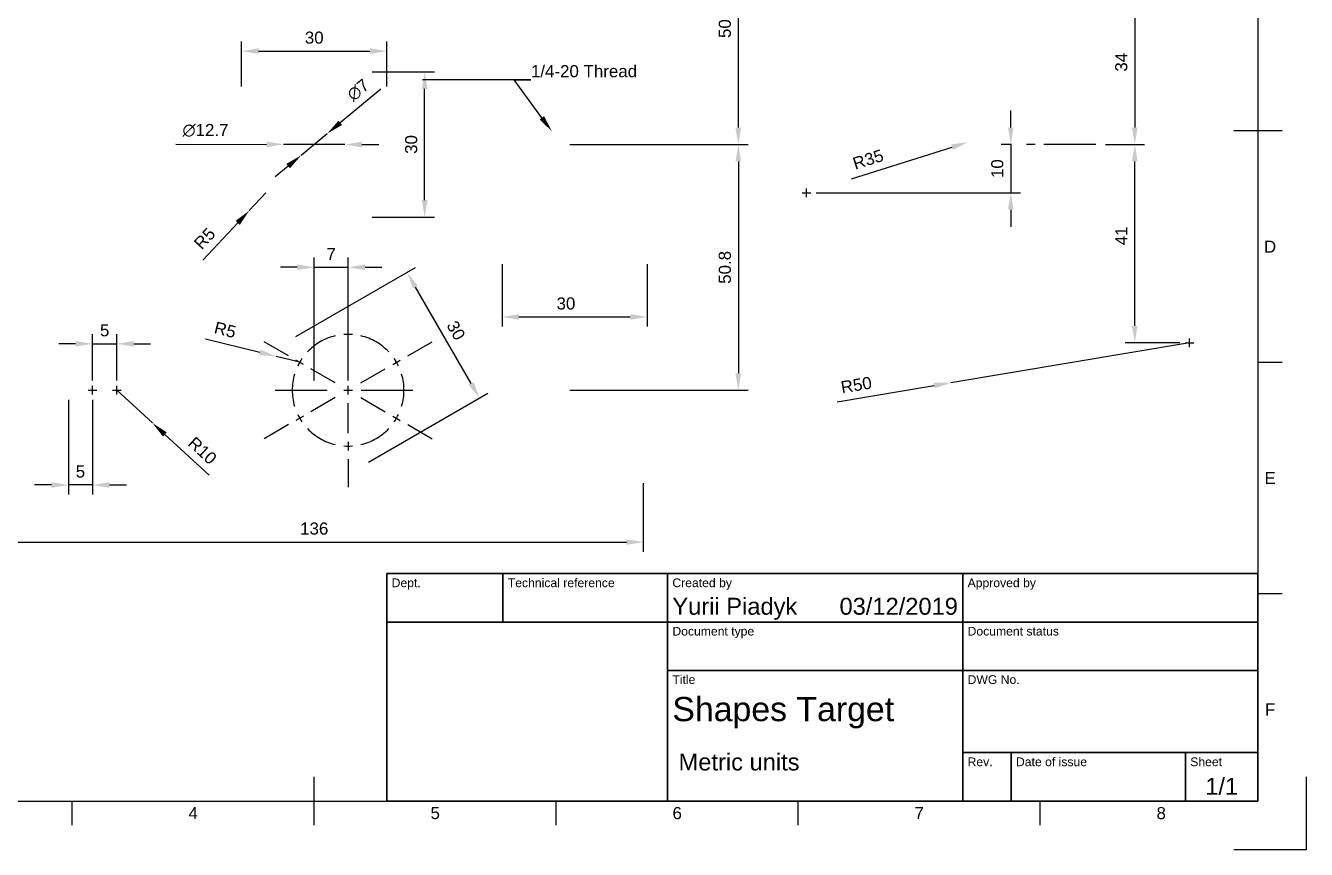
# Paper-space layout 'Sheet1' of a CAD drawing. Header units: millimetres. Extents: x 0 to 420, y 0 to 297.
# Drawn here: x 155.4 to 420, y 0 to 170.3 of the extents above; entities that cross this region are included whole.
import ezdxf
from ezdxf import colors
from ezdxf.entities.mleader import LeaderData, LeaderLine
from ezdxf.enums import TextEntityAlignment as Align
from ezdxf.math import Vec2, Vec3

# ---------------------------------------------------------------- set-up
doc = ezdxf.new("R2010")
doc.units = ezdxf.units.MM
doc.header["$LTSCALE"] = 0.75
doc.linetypes.add('CENTER2', pattern=[28.575, 19.05, -3.175, 3.175, -3.175])
for name, color, linetype, lineweight in [('Annotations', 7, 'Continuous', 25), ('Border', 7, 'Continuous', 25), ('Center Lines', 7, 'CENTER2', 25), ('Dimensions', 7, 'Continuous', 25), ('TitleBlock', 7, 'Continuous', 35)]:
    doc.layers.add(name, color=color, linetype=linetype, lineweight=lineweight)
doc.styles.add('FusionTitle', font='')
doc.styles.get("Standard").update_dxf_attribs({"font": 'arial.ttf'})
doc.styles.get('FusionTitle').set_extended_font_data('Arial Unicode MS')
doc.dimstyles.new('ISO-25', dxfattribs={"dimtxt": 2.5, "dimasz": 3.5, "dimexe": 2, "dimexo": 2, "dimgap": 1.5, "dimtad": 1, "dimdec": 3, "dimzin": 12, "dimdsep": 46, "dimtxsty": 'Standard', "dimcen": 0, "dimclrd": 256, "dimclre": 256, "dimclrt": 256, "dimazin": 3, "dimtp": 0.1, "dimtm": 0.1, "dimtfac": 0.714, "dimtdec": 3, "dimtmove": 0, "dimatfit": 3, "dimfxl": 1, "dimtzin": 12, "dimarcsym": 0})

# ---------------------------------------------------------------- blocks, each defined once
blk = doc.blocks.new('ISO_A3_SHEET')
at = {"layer": 'Border'}
for p, q in [((410, 287), (410, 10)), ((415, 148.5), (405, 148.5)), ((415, 100.66667), (410, 100.66667)), ((415, 52.83334), (410, 52.83334)), ((215, 5), (215, 15)), ((420, 0), (420, 15)), ((20, 10), (410, 10)), ((165, 5), (165, 10)), ((265, 5), (265, 10)), ((315, 5), (315, 10)), ((365, 5), (365, 10)), ((405, 0), (420, 0))]:
    blk.add_line(p, q, dxfattribs=at)
at = {"layer": 'Border', "style": 'FusionTitle'}
for s, p in [('D', (412.5, 124.58334)), ('E', (412.5, 76.75001)), ('F', (412.5, 28.91668)), ('4', (190, 7.5)), ('5', (240, 7.5)), ('6', (290, 7.5)), ('7', (340, 7.5)), ('8', (390, 7.5))]:
    blk.add_text(s, height=2.5, dxfattribs=at).set_placement(p, align=Align.MIDDLE)
blk = doc.blocks.new('ISO_TITLEBLOCK')
at = {"layer": 'TitleBlock'}
for p, q in [((0, 47), (-180, 47)), ((-180, 47), (-180, 0)), ((-156, 37), (-156, 47)), ((-122, 0), (-122, 47)), ((-61, 0), (-61, 47)), ((0, 0), (0, 47)), ((-180, 37), (0, 37)), ((-122, 27), (0, 27)), ((-61, 10), (0, 10)), ((-51, 0), (-51, 10)), ((-15, 0), (-15, 10)), ((-180, 0), (0, 0))]:
    blk.add_line(p, q, dxfattribs=at)
at = {"layer": 'TitleBlock', "style": 'FusionTitle'}
for s, p in [('Dept.', (-179, 46)), ('Technical reference', (-155, 46)), ('Created by', (-121, 46)), ('Approved by', (-60, 46)), ('Document type', (-121, 36)), ('Document status', (-60, 36)), ('Title', (-121, 26)), ('DWG No.', (-60, 26)), ('Rev.', (-60, 9)), ('Date of issue', (-50, 9)), ('Sheet', (-14, 9))]:
    blk.add_text(s, height=1.8, dxfattribs=at).set_placement(p, align=Align.TOP_LEFT)
for tag, p, height in [('DEPT', (-179, 38.5), 3.5), ('TECHNICAL_REFERENCE', (-155, 38.5), 3.5), ('CREATED_BY', (-121, 38.5), 3.5), ('APPROVED_BY', (-60, 38.5), 3.5), ('DOCUMENT_TYPE', (-121, 28.5), 3.5), ('DOCUMENT_STATUS', (-60, 28.5), 3.5), ('TITLE_1', (-121, 16.5), 5), ('TITLE_2', (-121, 9), 5), ('TITLE_3', (-121, 1.5), 5), ('DATE_OF_ISSUE', (-50, 1.5), 3.5)]:
    blk.add_attdef(tag, p, '', height=height, dxfattribs=at)
for tag, p in [('CREATED_DATE', (-62, 38.5)), ('APPROVED_DATE', (-1, 38.5))]:
    blk.add_attdef(tag, text='', height=3.5, dxfattribs=at).set_placement(p, align=Align.RIGHT)
for tag, height, p in [('DRAWING_NUMBER', 5, (-30.5, 16.6)), ('REV', 3.5, (-56, 3.1)), ('SHEET', 3.5, (-7.5, 3.1))]:
    blk.add_attdef(tag, text='', height=height, dxfattribs=at).set_placement(p, align=Align.MIDDLE)
blk = doc.blocks.new('*D25')
at = {"layer": 'Defpoints', "color": 0, "transparency": 16777216}
for p in [(230, 164.99), (200, 155.7), (230, 155.7)]:
    blk.add_point(p, dxfattribs=at)
at = {"layer": 'Dimensions', "lineweight": -2, "transparency": 16777216}
for p, q in [((200, 157.7), (200, 166.99)), ((230, 157.7), (230, 166.99)), ((203.5, 164.99), (226.5, 164.99))]:
    blk.add_line(p, q, dxfattribs=at)
at = {"layer": 'Dimensions', "transparency": 16777216}
for points in [[(203.5, 165.58), (203.5, 164.41), (200, 164.99)], [(226.5, 165.58), (226.5, 164.41), (230, 164.99)]]:
    blk.add_solid(points, dxfattribs=at)
at = {"layer": 'Dimensions', "transparency": 16777216, "insert": (215, 167.77), "char_height": 2.5, "attachment_point": 5}
blk.add_mtext('30', dxfattribs=at)
blk = doc.blocks.new('*D26')
at = {"layer": 'Defpoints', "color": 0, "transparency": 16777216}
for p in [(225, 160.7), (237.82, 160.7), (225, 130.7)]:
    blk.add_point(p, dxfattribs=at)
at = {"layer": 'Dimensions', "lineweight": -2, "transparency": 16777216}
for p, q in [((227, 160.7), (239.82, 160.7)), ((237.82, 134.2), (237.82, 157.2)), ((227, 130.7), (239.82, 130.7))]:
    blk.add_line(p, q, dxfattribs=at)
at = {"layer": 'Dimensions', "transparency": 16777216}
for points in [[(237.23, 157.2), (238.4, 157.2), (237.82, 160.7)], [(237.23, 134.2), (238.4, 134.2), (237.82, 130.7)]]:
    blk.add_solid(points, dxfattribs=at)
at = {"layer": 'Dimensions', "transparency": 16777216, "insert": (235.04, 145.7), "char_height": 2.5, "attachment_point": 5, "rotation": 90}
blk.add_mtext('30', dxfattribs=at)
blk = doc.blocks.new('*D27')
at = {"layer": 'Defpoints', "color": 0, "transparency": 16777216}
for p in [(205, 135.7), (201.58, 132.05)]:
    blk.add_point(p, dxfattribs=at)
at = {"layer": 'Dimensions', "lineweight": -2, "transparency": 16777216}
for p, q in [((205, 135.7), (201.58, 132.05)), ((191.98, 121.8), (199.19, 129.5))]:
    blk.add_line(p, q, dxfattribs=at)
at = {"layer": 'Dimensions', "transparency": 16777216}
blk.add_solid([(198.76, 129.9), (199.62, 129.1), (201.58, 132.05)], dxfattribs=at)
at = {"layer": 'Dimensions', "transparency": 16777216, "insert": (192.37, 126.27), "char_height": 2.5, "attachment_point": 5, "rotation": 46.8794}
blk.add_mtext('R5', dxfattribs=at)
blk = doc.blocks.new('*D29')
at = {"layer": 'Defpoints', "color": 0, "transparency": 16777216}
for p in [(234.17, 119.25), (209.5, 105.01), (224.5, 79.03)]:
    blk.add_point(p, dxfattribs=at)
at = {"layer": 'Dimensions', "lineweight": -2, "transparency": 16777216}
for p, q in [((211.23, 106.01), (235.9, 120.25)), ((247.42, 96.3), (235.92, 116.22)), ((226.23, 80.03), (250.9, 94.27))]:
    blk.add_line(p, q, dxfattribs=at)
at = {"layer": 'Dimensions', "transparency": 16777216}
for points in [[(236.42, 116.51), (235.41, 115.93), (234.17, 119.25)], [(247.92, 96.59), (246.91, 96.01), (249.17, 93.27)]]:
    blk.add_solid(points, dxfattribs=at)
at = {"layer": 'Dimensions', "transparency": 16777216, "insert": (244.3, 107.26), "char_height": 2.5, "attachment_point": 5, "rotation": 300}
blk.add_mtext('30', dxfattribs=at)
blk = doc.blocks.new('*D30')
at = {"layer": 'Defpoints', "color": 0, "transparency": 16777216}
for p in [(207.15, 101.89), (212, 100.68)]:
    blk.add_point(p, dxfattribs=at)
at = {"layer": 'Dimensions', "lineweight": -2, "transparency": 16777216}
for p, q in [((192.51, 105.56), (203.75, 102.74)), ((212, 100.68), (207.15, 101.89))]:
    blk.add_line(p, q, dxfattribs=at)
at = {"layer": 'Dimensions', "transparency": 16777216}
blk.add_solid([(203.9, 103.31), (203.61, 102.17), (207.15, 101.89)], dxfattribs=at)
at = {"layer": 'Dimensions', "transparency": 16777216, "insert": (196.6, 107.39), "char_height": 2.5, "attachment_point": 5, "rotation": 345.9467}
blk.add_mtext('R5', dxfattribs=at)
blk = doc.blocks.new('*D31')
at = {"layer": 'Defpoints', "color": 0, "transparency": 16777216}
for p in [(253.8, 122.94), (283.8, 122.94), (283.8, 110.06)]:
    blk.add_point(p, dxfattribs=at)
at = {"layer": 'Dimensions', "lineweight": -2, "transparency": 16777216}
for p, q in [((253.8, 120.94), (253.8, 108.06)), ((283.8, 120.94), (283.8, 108.06)), ((257.3, 110.06), (280.3, 110.06))]:
    blk.add_line(p, q, dxfattribs=at)
at = {"layer": 'Dimensions', "transparency": 16777216}
for points in [[(257.3, 110.64), (257.3, 109.47), (253.8, 110.06)], [(280.3, 110.64), (280.3, 109.47), (283.8, 110.06)]]:
    blk.add_solid(points, dxfattribs=at)
at = {"layer": 'Dimensions', "transparency": 16777216, "insert": (267.01, 112.83), "char_height": 2.5, "attachment_point": 5}
blk.add_mtext('30', dxfattribs=at)
blk = doc.blocks.new('*U43')
at = {"layer": 'Center Lines', "color": 0, "linetype": 'Continuous', "ltscale": 0.75, "transparency": 16777216}
for p, q in [((-0.89, 0), (0.89, 0)), ((0, -0.89), (0, 0.89))]:
    blk.add_line(p, q, dxfattribs=at)
blk = doc.blocks.new('*U44')
at = {"layer": 'Center Lines', "color": 0, "linetype": 'Continuous', "ltscale": 0.75, "transparency": 16777216}
for p, q in [((-0.89, 0), (0.89, 0)), ((0, -0.89), (0, 0.89))]:
    blk.add_line(p, q, dxfattribs=at)
blk = doc.blocks.new('*U45')
at = {"layer": 'Center Lines', "color": 0, "linetype": 'Continuous', "ltscale": 0.75, "transparency": 16777216}
for p, q in [((-0.89, 0), (0.89, 0)), ((0, -0.89), (0, 0.89))]:
    blk.add_line(p, q, dxfattribs=at)
blk = doc.blocks.new('*D47')
at = {"layer": 'Defpoints', "color": 0, "transparency": 16777216}
for p in [(174.2, 94.9), (181.56, 88.14)]:
    blk.add_point(p, dxfattribs=at)
at = {"layer": 'Dimensions', "lineweight": -2, "transparency": 16777216}
for p, q in [((174.2, 94.9), (181.56, 88.14)), ((193.32, 77.34), (184.14, 85.77))]:
    blk.add_line(p, q, dxfattribs=at)
at = {"layer": 'Dimensions', "transparency": 16777216}
blk.add_solid([(184.54, 86.2), (183.75, 85.34), (181.56, 88.14)], dxfattribs=at)
at = {"layer": 'Dimensions', "transparency": 16777216, "insert": (191.9, 82.42), "char_height": 2.5, "attachment_point": 5, "rotation": 317.4338}
blk.add_mtext('R10', dxfattribs=at)
blk = doc.blocks.new('*D50')
at = {"layer": 'Defpoints', "color": 0, "transparency": 16777216}
for p in [(147, 77.7), (283, 77.7), (283, 63.53)]:
    blk.add_point(p, dxfattribs=at)
at = {"layer": 'Dimensions', "lineweight": -2, "transparency": 16777216}
for p, q in [((147, 75.7), (147, 61.53)), ((283, 75.7), (283, 61.53)), ((150.5, 63.53), (279.5, 63.53))]:
    blk.add_line(p, q, dxfattribs=at)
at = {"layer": 'Dimensions', "transparency": 16777216}
for points in [[(150.5, 64.11), (150.5, 62.94), (147, 63.53)], [(279.5, 64.11), (279.5, 62.94), (283, 63.53)]]:
    blk.add_solid(points, dxfattribs=at)
at = {"layer": 'Dimensions', "transparency": 16777216, "insert": (215, 66.3), "char_height": 2.5, "attachment_point": 5}
blk.add_mtext('136', dxfattribs=at)
blk = doc.blocks.new('*D53')
at = {"layer": 'Defpoints', "color": 0, "transparency": 16777216}
for p in [(265.8, 196.5), (302.63, 196.5), (265.8, 145.7)]:
    blk.add_point(p, dxfattribs=at)
at = {"layer": 'Dimensions', "lineweight": -2, "transparency": 16777216}
for p, q in [((267.8, 196.5), (304.63, 196.5)), ((302.63, 149.2), (302.63, 193)), ((267.8, 145.7), (304.63, 145.7))]:
    blk.add_line(p, q, dxfattribs=at)
at = {"layer": 'Dimensions', "transparency": 16777216}
for points in [[(302.04, 193), (303.21, 193), (302.63, 196.5)], [(302.04, 149.2), (303.21, 149.2), (302.63, 145.7)]]:
    blk.add_solid(points, dxfattribs=at)
at = {"layer": 'Dimensions', "transparency": 16777216, "insert": (299.85, 171.1), "char_height": 2.5, "attachment_point": 5, "rotation": 90}
blk.add_mtext('50.8', dxfattribs=at)
blk = doc.blocks.new('*D54')
at = {"layer": 'Defpoints', "color": 0, "transparency": 16777216}
for p in [(265.8, 145.7), (265.8, 94.9), (302.63, 94.9)]:
    blk.add_point(p, dxfattribs=at)
at = {"layer": 'Dimensions', "lineweight": -2, "transparency": 16777216}
for p, q in [((267.8, 145.7), (304.63, 145.7)), ((302.63, 142.2), (302.63, 98.4)), ((267.8, 94.9), (304.63, 94.9))]:
    blk.add_line(p, q, dxfattribs=at)
at = {"layer": 'Dimensions', "transparency": 16777216}
for points in [[(302.04, 142.2), (303.21, 142.2), (302.63, 145.7)], [(302.04, 98.4), (303.21, 98.4), (302.63, 94.9)]]:
    blk.add_solid(points, dxfattribs=at)
at = {"layer": 'Dimensions', "transparency": 16777216, "insert": (299.85, 120.3), "char_height": 2.5, "attachment_point": 5, "rotation": 90}
blk.add_mtext('50.8', dxfattribs=at)
blk = doc.blocks.new('*D57')
at = {"layer": 'Defpoints', "color": 0, "transparency": 16777216}
for p in [(208.65, 145.72), (221.35, 145.69)]:
    blk.add_point(p, dxfattribs=at)
at = {"layer": 'Dimensions', "lineweight": -2, "transparency": 16777216}
for p, q in [((186.41, 145.78), (205.15, 145.73)), ((221.35, 145.69), (208.65, 145.72)), ((224.85, 145.68), (228.35, 145.67))]:
    blk.add_line(p, q, dxfattribs=at)
at = {"layer": 'Dimensions', "transparency": 16777216}
for points in [[(205.15, 146.31), (205.15, 145.15), (208.65, 145.72)], [(224.85, 146.26), (224.85, 145.09), (221.35, 145.69)]]:
    blk.add_solid(points, dxfattribs=at)
at = {"layer": 'Dimensions', "transparency": 16777216, "insert": (192.53, 148.61), "char_height": 2.5, "attachment_point": 5, "rotation": 359.8403}
blk.add_mtext('∅12.7', dxfattribs=at)
blk = doc.blocks.new('*D58')
at = {"layer": 'Defpoints', "color": 0, "transparency": 16777216}
for p in [(217.69, 147.94), (212.31, 143.47)]:
    blk.add_point(p, dxfattribs=at)
at = {"layer": 'Dimensions', "lineweight": -2, "transparency": 16777216}
for p, q in [((228.74, 157.12), (220.38, 150.18)), ((212.31, 143.47), (217.69, 147.94)), ((209.62, 141.23), (206.92, 138.99))]:
    blk.add_line(p, q, dxfattribs=at)
at = {"layer": 'Dimensions', "transparency": 16777216}
for points in [[(220.01, 150.63), (220.76, 149.73), (217.69, 147.94)], [(209.24, 141.68), (209.99, 140.78), (212.31, 143.47)]]:
    blk.add_solid(points, dxfattribs=at)
at = {"layer": 'Dimensions', "transparency": 16777216, "insert": (224.09, 156.95), "char_height": 2.5, "attachment_point": 5, "rotation": 39.7229}
blk.add_mtext('∅7', dxfattribs=at)
blk = doc.blocks.new('*U60')
at = {"layer": 'Center Lines', "color": 0, "ltscale": 0.75, "transparency": 16777216}
for p, q in [((2.64, -1.52), (7.68, -4.43)), ((12.32, -7.11), (17.36, -10.02))]:
    blk.add_line(p, q, dxfattribs=at)
at = {"layer": 'Center Lines', "color": 0, "linetype": 'Continuous', "ltscale": 0.75, "transparency": 16777216}
blk.add_line((9.23, -5.33), (10.77, -6.22), dxfattribs=at)
blk.add_arc((0, 0), 11.55, 325.568, 334.432, dxfattribs=at)
blk = doc.blocks.new('*U61')
at = {"layer": 'Center Lines', "color": 0, "ltscale": 0.75, "transparency": 16777216}
for p, q in [((12.32, 7.11), (17.36, 10.02)), ((2.64, 1.52), (7.68, 4.43))]:
    blk.add_line(p, q, dxfattribs=at)
at = {"layer": 'Center Lines', "color": 0, "linetype": 'Continuous', "ltscale": 0.75, "transparency": 16777216}
blk.add_line((9.23, 5.33), (10.77, 6.22), dxfattribs=at)
blk.add_arc((0, 0), 11.55, 25.568, 34.432, dxfattribs=at)
blk = doc.blocks.new('*U62')
at = {"layer": 'Center Lines', "color": 0, "ltscale": 0.75, "transparency": 16777216}
blk.add_line((0, 14.23), (0, 20.05), dxfattribs=at)
at = {"layer": 'Center Lines', "color": 0, "linetype": 'Continuous', "ltscale": 0.75, "transparency": 16777216}
blk.add_line((0, 10.65), (0, 12.44), dxfattribs=at)
blk.add_arc((0, 0), 11.55, 85.568, 94.432, dxfattribs=at)
blk = doc.blocks.new('*U63')
at = {"layer": 'Center Lines', "color": 0, "linetype": 'Continuous', "ltscale": 0.75, "transparency": 16777216}
blk.add_line((0, -10.65), (0, -12.44), dxfattribs=at)
at = {"layer": 'Center Lines', "color": 0, "ltscale": 0.75, "transparency": 16777216}
blk.add_line((0, -14.23), (0, -20.05), dxfattribs=at)
at = {"layer": 'Center Lines', "color": 0, "linetype": 'Continuous', "ltscale": 0.75, "transparency": 16777216}
blk.add_arc((0, 0), 11.55, 265.568, 274.432, dxfattribs=at)
blk = doc.blocks.new('*U64')
at = {"layer": 'Center Lines', "color": 0, "ltscale": 0.75, "transparency": 16777216}
for p, q in [((-2.64, -1.52), (-7.68, -4.43)), ((-12.32, -7.11), (-17.36, -10.02))]:
    blk.add_line(p, q, dxfattribs=at)
at = {"layer": 'Center Lines', "color": 0, "linetype": 'Continuous', "ltscale": 0.75, "transparency": 16777216}
blk.add_line((-9.23, -5.33), (-10.77, -6.22), dxfattribs=at)
blk.add_arc((0, 0), 11.55, 205.568, 214.432, dxfattribs=at)
blk = doc.blocks.new('*U65')
at = {"layer": 'Center Lines', "color": 0, "ltscale": 0.75, "transparency": 16777216}
for p, q in [((-12.32, 7.11), (-17.36, 10.02)), ((-2.64, 1.52), (-7.68, 4.43))]:
    blk.add_line(p, q, dxfattribs=at)
at = {"layer": 'Center Lines', "color": 0, "linetype": 'Continuous', "ltscale": 0.75, "transparency": 16777216}
blk.add_line((-9.23, 5.33), (-10.77, 6.22), dxfattribs=at)
blk.add_arc((0, 0), 11.55, 145.568, 154.432, dxfattribs=at)
blk = doc.blocks.new('*U66')
at = {"layer": 'Center Lines', "color": 0, "ltscale": 0.75, "transparency": 16777216}
for p, q in [((0, 2.68), (0, 8.87)), ((-15.05, 0), (-2.68, 0)), ((2.68, 0), (15.05, 0)), ((0, -8.87), (0, -2.68))]:
    blk.add_line(p, q, dxfattribs=at)
at = {"layer": 'Center Lines', "color": 0, "linetype": 'Continuous', "ltscale": 0.75, "transparency": 16777216}
for p, q in [((-0.89, 0), (0.89, 0)), ((0, -0.89), (0, 0.89))]:
    blk.add_line(p, q, dxfattribs=at)
blk = doc.blocks.new('*U59')
at = {"layer": 'Center Lines', "color": 0, "ltscale": 0.75, "transparency": 16777216}
for start, end in [(103.3226, 136.6774), (43.3226, 76.6774), (163.3226, 196.6774), (343.3226, 16.6774), (223.3226, 256.6774), (283.3226, 316.6774)]:
    blk.add_arc((0, 0), 11.55, start, end, dxfattribs=at)
for name in ['*U62', '*U65', '*U66', '*U61', '*U64', '*U60', '*U63']:
    blk.add_blockref(name, (0, 0), dxfattribs=at)
blk = doc.blocks.new('*D67')
at = {"layer": 'Defpoints', "color": 0, "transparency": 16777216}
for p in [(222, 120.32), (215, 94.9), (222, 94.9)]:
    blk.add_point(p, dxfattribs=at)
at = {"layer": 'Dimensions', "lineweight": -2, "transparency": 16777216}
for p, q in [((215, 96.9), (215, 122.32)), ((222, 96.9), (222, 122.32)), ((211.5, 120.32), (208, 120.32)), ((215, 120.32), (222, 120.32)), ((225.5, 120.32), (229, 120.32))]:
    blk.add_line(p, q, dxfattribs=at)
at = {"layer": 'Dimensions', "transparency": 16777216}
for points in [[(211.5, 120.91), (211.5, 119.74), (215, 120.32)], [(225.5, 120.91), (225.5, 119.74), (222, 120.32)]]:
    blk.add_solid(points, dxfattribs=at)
at = {"layer": 'Dimensions', "transparency": 16777216, "insert": (218.5, 123.07), "char_height": 2.5, "attachment_point": 5}
blk.add_mtext('7', dxfattribs=at)
blk = doc.blocks.new('*D69')
at = {"layer": 'Defpoints', "color": 0, "transparency": 16777216}
for p in [(164.2, 94.9), (169.2, 94.9), (164.2, 75.32)]:
    blk.add_point(p, dxfattribs=at)
at = {"layer": 'Dimensions', "lineweight": -2, "transparency": 16777216}
for p, q in [((164.2, 92.9), (164.2, 73.32)), ((169.2, 92.9), (169.2, 73.32)), ((160.7, 75.32), (157.2, 75.32)), ((169.2, 75.32), (164.2, 75.32)), ((172.7, 75.32), (176.2, 75.32))]:
    blk.add_line(p, q, dxfattribs=at)
at = {"layer": 'Dimensions', "transparency": 16777216}
for points in [[(160.7, 75.9), (160.7, 74.74), (164.2, 75.32)], [(172.7, 75.9), (172.7, 74.74), (169.2, 75.32)]]:
    blk.add_solid(points, dxfattribs=at)
at = {"layer": 'Dimensions', "transparency": 16777216, "insert": (166.7, 78.09), "char_height": 2.5, "attachment_point": 5}
blk.add_mtext('5', dxfattribs=at)
blk = doc.blocks.new('*D70')
at = {"layer": 'Defpoints', "color": 0, "transparency": 16777216}
for p in [(174.2, 104.5), (169.2, 94.9), (174.2, 94.9)]:
    blk.add_point(p, dxfattribs=at)
at = {"layer": 'Dimensions', "lineweight": -2, "transparency": 16777216}
for p, q in [((169.2, 96.9), (169.2, 106.5)), ((174.2, 96.9), (174.2, 106.5)), ((165.7, 104.5), (162.2, 104.5)), ((169.2, 104.5), (174.2, 104.5)), ((177.7, 104.5), (181.2, 104.5))]:
    blk.add_line(p, q, dxfattribs=at)
at = {"layer": 'Dimensions', "transparency": 16777216}
for points in [[(165.7, 105.09), (165.7, 103.92), (169.2, 104.5)], [(177.7, 105.09), (177.7, 103.92), (174.2, 104.5)]]:
    blk.add_solid(points, dxfattribs=at)
at = {"layer": 'Dimensions', "transparency": 16777216, "insert": (171.7, 107.28), "char_height": 2.5, "attachment_point": 5}
blk.add_mtext('5', dxfattribs=at)
blk = doc.blocks.new('*D75')
at = {"layer": 'Defpoints', "color": 0, "transparency": 16777216}
for p in [(350.12, 146.19), (316.73, 135.7)]:
    blk.add_point(p, dxfattribs=at)
at = {"layer": 'Dimensions', "lineweight": -2, "transparency": 16777216}
blk.add_line((325.99, 138.61), (346.78, 145.14), dxfattribs=at)
at = {"layer": 'Dimensions', "transparency": 16777216}
blk.add_solid([(346.61, 145.7), (346.96, 144.58), (350.12, 146.19)], dxfattribs=at)
at = {"layer": 'Dimensions', "transparency": 16777216, "insert": (329.45, 142.61), "char_height": 2.5, "attachment_point": 5, "rotation": 17.4299}
blk.add_mtext('R35', dxfattribs=at)
blk = doc.blocks.new('*D76')
at = {"layer": 'Defpoints', "color": 0, "transparency": 16777216}
for p in [(395.87, 104.7), (346.56, 96.45)]:
    blk.add_point(p, dxfattribs=at)
at = {"layer": 'Dimensions', "lineweight": -2, "transparency": 16777216}
for p, q in [((395.87, 104.7), (346.56, 96.45)), ((323.04, 92.51), (343.11, 95.87))]:
    blk.add_line(p, q, dxfattribs=at)
at = {"layer": 'Dimensions', "transparency": 16777216}
blk.add_solid([(343.01, 96.44), (343.21, 95.29), (346.56, 96.45)], dxfattribs=at)
at = {"layer": 'Dimensions', "transparency": 16777216, "insert": (327, 95.99), "char_height": 2.5, "attachment_point": 5, "rotation": 9.506}
blk.add_mtext('R50', dxfattribs=at)
blk = doc.blocks.new('*U79')
at = {"layer": 'Center Lines', "color": 0, "linetype": 'Continuous', "ltscale": 0.75, "transparency": 16777216}
for p, q in [((-0.89, 0), (0.89, 0)), ((0, -0.89), (0, 0.89))]:
    blk.add_line(p, q, dxfattribs=at)
blk = doc.blocks.new('*U80')
at = {"layer": 'Center Lines', "color": 0, "linetype": 'Continuous', "ltscale": 0.75, "transparency": 16777216}
for p, q in [((-0.89, 0), (0.89, 0)), ((0, -0.89), (0, 0.89))]:
    blk.add_line(p, q, dxfattribs=at)
blk = doc.blocks.new('*U81')
at = {"layer": 'Center Lines', "color": 0, "ltscale": 0.75, "transparency": 16777216}
blk.add_line((7.7, 0), (-7.7, 0), dxfattribs=at)
blk = doc.blocks.new('*D82')
at = {"layer": 'Defpoints', "color": 0, "transparency": 16777216}
for p in [(377.47, 179.7), (376.47, 145.7), (384.54, 145.7)]:
    blk.add_point(p, dxfattribs=at)
at = {"layer": 'Dimensions', "lineweight": -2, "transparency": 16777216}
for p, q in [((379.47, 179.7), (386.54, 179.7)), ((384.54, 176.2), (384.54, 149.2)), ((378.47, 145.7), (386.54, 145.7))]:
    blk.add_line(p, q, dxfattribs=at)
at = {"layer": 'Dimensions', "transparency": 16777216}
for points in [[(383.95, 176.2), (385.12, 176.2), (384.54, 179.7)], [(383.95, 149.2), (385.12, 149.2), (384.54, 145.7)]]:
    blk.add_solid(points, dxfattribs=at)
at = {"layer": 'Dimensions', "transparency": 16777216, "insert": (381.76, 162.7), "char_height": 2.5, "attachment_point": 5, "rotation": 90}
blk.add_mtext('34', dxfattribs=at)
blk = doc.blocks.new('*D83')
at = {"layer": 'Defpoints', "color": 0, "transparency": 16777216}
for p in [(376.47, 145.7), (384.54, 145.7), (395.87, 104.7)]:
    blk.add_point(p, dxfattribs=at)
at = {"layer": 'Dimensions', "lineweight": -2, "transparency": 16777216}
for p, q in [((378.47, 145.7), (386.54, 145.7)), ((384.54, 108.2), (384.54, 142.2)), ((393.87, 104.7), (382.54, 104.7))]:
    blk.add_line(p, q, dxfattribs=at)
at = {"layer": 'Dimensions', "transparency": 16777216}
for points in [[(383.96, 142.2), (385.12, 142.2), (384.54, 145.7)], [(383.96, 108.2), (385.12, 108.2), (384.54, 104.7)]]:
    blk.add_solid(points, dxfattribs=at)
at = {"layer": 'Dimensions', "transparency": 16777216, "insert": (381.78, 126.8), "char_height": 2.5, "attachment_point": 5, "rotation": 90}
blk.add_mtext('41', dxfattribs=at)
blk = doc.blocks.new('*D84')
at = {"layer": 'Defpoints', "color": 0, "transparency": 16777216}
for p in [(361.07, 145.7), (316.73, 135.7), (358.92, 135.7)]:
    blk.add_point(p, dxfattribs=at)
at = {"layer": 'Dimensions', "lineweight": -2, "transparency": 16777216}
for p, q in [((358.92, 149.2), (358.92, 152.7)), ((359.07, 145.7), (356.92, 145.7)), ((358.92, 145.7), (358.92, 135.7)), ((318.73, 135.7), (360.92, 135.7)), ((358.92, 132.2), (358.92, 128.7))]:
    blk.add_line(p, q, dxfattribs=at)
at = {"layer": 'Dimensions', "transparency": 16777216}
for points in [[(358.34, 149.2), (359.5, 149.2), (358.92, 145.7)], [(358.34, 132.2), (359.5, 132.2), (358.92, 135.7)]]:
    blk.add_solid(points, dxfattribs=at)
at = {"layer": 'Dimensions', "transparency": 16777216, "insert": (356.15, 140.7), "char_height": 2.5, "attachment_point": 5, "rotation": 90}
blk.add_mtext('10', dxfattribs=at)

psp = doc.layouts.new('Sheet1')

# ---------------------------------------------------------------- block references
at = {"layer": 'Border'}
psp.add_blockref('ISO_A3_SHEET', (0, 0), dxfattribs=at)
at = {"layer": 'Center Lines', "ltscale": 0.75}
for name, p in [('*U81', (368.7704, 145.7033)), ('*U79', (316.7294, 135.7033)), ('*U59', (222, 94.9033)), ('*U80', (395.8748, 104.7033)), ('*U45', (169.2, 94.9033)), ('*U43', (174.2, 94.9033)), ('*U44', (174.2, 94.9033))]:
    psp.add_blockref(name, p, dxfattribs=at)
at = {"layer": 'TitleBlock'}
psp.add_blockref('ISO_TITLEBLOCK', (410, 10), dxfattribs=at).add_auto_attribs({'CREATED_DATE': '03/12/2019', 'SHEET': '1/1', 'TITLE_1': 'Shapes Target', 'CREATED_BY': 'Yurii Piadyk'})

# ---------------------------------------------------------------- texts
at = {"layer": 'Annotations', "insert": (290.2819, 19.8187), "char_height": 3.5, "attachment_point": 1}
psp.add_mtext_dynamic_manual_height_columns('Metric units', width=47.379489, gutter_width=12.5, heights=[0], dxfattribs=at)

# ---------------------------------------------------------------- dimensions: what is measured, and where the dimension line sits
at = {"layer": 'Dimensions'}
for base, p1, p2, angle, picture, middle, dimtype in [((302.628, 196.5033), (265.8, 145.7033), (265.8, 196.5033), 90, '*D53', (302.628, 171.1033), 161), ((384.5395, 145.7033), (395.8748, 104.7033), (376.4704, 145.7033), 270, '*D83', (384.5395, 126.8029), 160), ((283.8, 110.0573), (253.8, 122.9386), (283.8, 122.9386), 180, '*D31', (267.0145, 110.0573), 160), ((234.1677, 119.2488), (224.5, 79.0262), (209.5, 105.0069), 120, '*D29', (241.8899, 105.8737), 160), ((174.2, 104.5047), (169.2, 94.9033), (174.2, 94.9033), 0, '*D70', (171.7, 104.5047), 161), ((283, 63.5258), (147, 77.7033), (283, 77.7033), 0, '*D50', (215, 63.5258), 161)]:
    dim = psp.add_linear_dim(base=base, p1=p1, p2=p2, angle=angle, dimstyle='ISO-25', override={"dimlfac": -1}, dxfattribs=at)
    dim.commit()
    dim.dimension.update_dxf_attribs({"geometry": picture, "text_midpoint": middle, "dimtype": dimtype})
for base, p1, p2, angle, picture, middle in [((384.5376, 145.7033), (377.4665, 179.7033), (376.4704, 145.7033), 270, '*D82', (381.7603, 162.7033)), ((237.8152, 160.7033), (225, 130.7033), (225, 160.7033), 90, '*D26', (235.038, 145.7033)), ((358.9216, 135.7033), (361.0704, 145.7033), (316.7294, 135.7033), 270, '*D84', (356.1452, 140.7033))]:
    dim = psp.add_linear_dim(base=base, p1=p1, p2=p2, angle=angle, dimstyle='ISO-25', override={"dimlfac": -1, "dimclrd": 256, "dimclre": 256}, dxfattribs=at)
    dim.commit()
    dim.dimension.update_dxf_attribs({"geometry": picture, "text_midpoint": middle})
for base, p1, p2, override, picture, middle in [((230, 164.9929), (200, 155.7033), (230, 155.7033), {"dimlfac": -1, "dimpost": '', "dimclrd": 256, "dimclre": 256}, '*D25', (215, 167.7702)), ((164.2, 75.3208), (169.2, 94.9033), (164.2, 94.9033), {"dimlfac": -1, "dimclrd": 256, "dimclre": 256}, '*D69', (166.7, 78.0922))]:
    dim = psp.add_linear_dim(base=base, p1=p1, p2=p2, dimstyle='ISO-25', override=override, dxfattribs=at)
    dim.commit()
    dim.dimension.update_dxf_attribs({"geometry": picture, "text_midpoint": middle})
dim = psp.add_diameter_dim_2p(p1=(212.308, 143.4665), p2=(217.692, 147.9401), dimstyle='ISO-25', override={"dimlfac": -1}, dxfattribs=at)
dim.commit()
dim.dimension.update_dxf_attribs({"geometry": '*D58', "text_midpoint": (225.906, 154.765)})
dim = psp.add_diameter_dim_2p(p1=(221.35, 145.6856), p2=(208.65, 145.721), dimstyle='ISO-25', override={"dimlfac": -1}, dxfattribs=at)
dim.commit()
dim.dimension.update_dxf_attribs({"geometry": '*D57', "text_midpoint": (192.5207, 145.766), "dimtype": 163})
for p1, p2, distance, picture, middle in [((265.8, 145.7033), (265.8, 94.9033), 36.828, '*D54', (299.8516, 120.3033)), ((215, 94.9033), (222, 94.9033), 25.4194, '*D67', (218.5, 123.0727))]:
    dim = psp.add_aligned_dim(p1=p1, p2=p2, distance=distance, dimstyle='ISO-25', override={"dimlfac": -1, "dimclrd": 256, "dimclre": 256}, dxfattribs=at)
    dim.commit()
    dim.dimension.update_dxf_attribs({"geometry": picture, "text_midpoint": middle})
for center, mpoint, override, picture, middle in [((316.7294, 135.7033), (350.1223, 146.1871), {"dimlfac": -1, "dimse1": 1}, '*D75', (330.2802, 139.9576)), ((205, 135.7033), (201.5823, 132.0537), {"dimlfac": -1, "dimse1": 1, "dimclrd": 256, "dimclre": 256}, '*D27', (194.3881, 124.3713)), ((212, 100.6768), (207.1496, 101.8909), {"dimlfac": -1, "dimse1": 1}, '*D30', (195.9298, 104.6994)), ((395.8748, 104.7033), (346.5614, 96.4457), {"dimlfac": -1, "dimse1": 1, "dimclrd": 256, "dimclre": 256}, '*D76', (327.4611, 93.2473))]:
    dim = psp.add_radius_dim(center=center, mpoint=mpoint, dimstyle='ISO-25', override=override, dxfattribs=at)
    dim.commit()
    dim.dimension.update_dxf_attribs({"geometry": picture, "text_midpoint": middle, "dimtype": 164})
dim = psp.add_radius_dim(center=(174.2, 94.9033), mpoint=(181.565, 88.1389), dimstyle='ISO-25', override={"dimlfac": -1, "dimse1": 1, "dimclrd": 256, "dimclre": 256}, dxfattribs=at)
dim.commit()
dim.dimension.update_dxf_attribs({"geometry": '*D47', "text_midpoint": (190.0219, 80.3716)})

# ---------------------------------------------------------------- leaders
at = {"layer": 'Annotations'}
ml = psp.add_multileader_mtext('Standard', dxfattribs=at)
ml.set_content('1/4-20 Thread', color=256)
ml.set_leader_properties()
ml.build(insert=Vec2(0, 0))
ml.multileader.update_dxf_attribs({"text_left_attachment_type": 5, "text_right_attachment_type": 5, "dogleg_length": 3.5, "arrow_head_size": 3.5})
ctx = ml.context
ctx.base_point, ctx.char_height, ctx.arrow_head_size, ctx.landing_gap_size, ctx.plane_origin = Vec3(259.7783, 159.0542), 2.5, 3.5, 0, Vec3(267.2716, 194.4097)
ctx.left_attachment, ctx.right_attachment = 5, 5
notes = []
notes.append((ctx, [(0, (1, 1, 0), (256.2783, 159.0542), (1, 0), 3.5, [(0, [(264.1084, 148.3902)], 0, [])])]))
ctx.mtext.insert, ctx.mtext.flow_direction = Vec3(259.7783, 162.0969), 5
for ctx, leaders in notes:
    for number, flags, end, landing, length, lines in leaders:
        leader = LeaderData()
        leader.index, (leader.has_last_leader_line, leader.has_dogleg_vector, leader.attachment_direction) = number, flags
        leader.last_leader_point, leader.dogleg_vector, leader.dogleg_length = Vec3(end), Vec3(landing), length
        for number, points, colour, breaks in lines:
            line = LeaderLine()
            line.index, line.vertices, line.color, line.breaks = number, Vec3.list(points), colors.encode_raw_color(colour), breaks
            leader.lines.append(line)
        ctx.leaders.append(leader)

doc.saveas('drawing.dxf')
